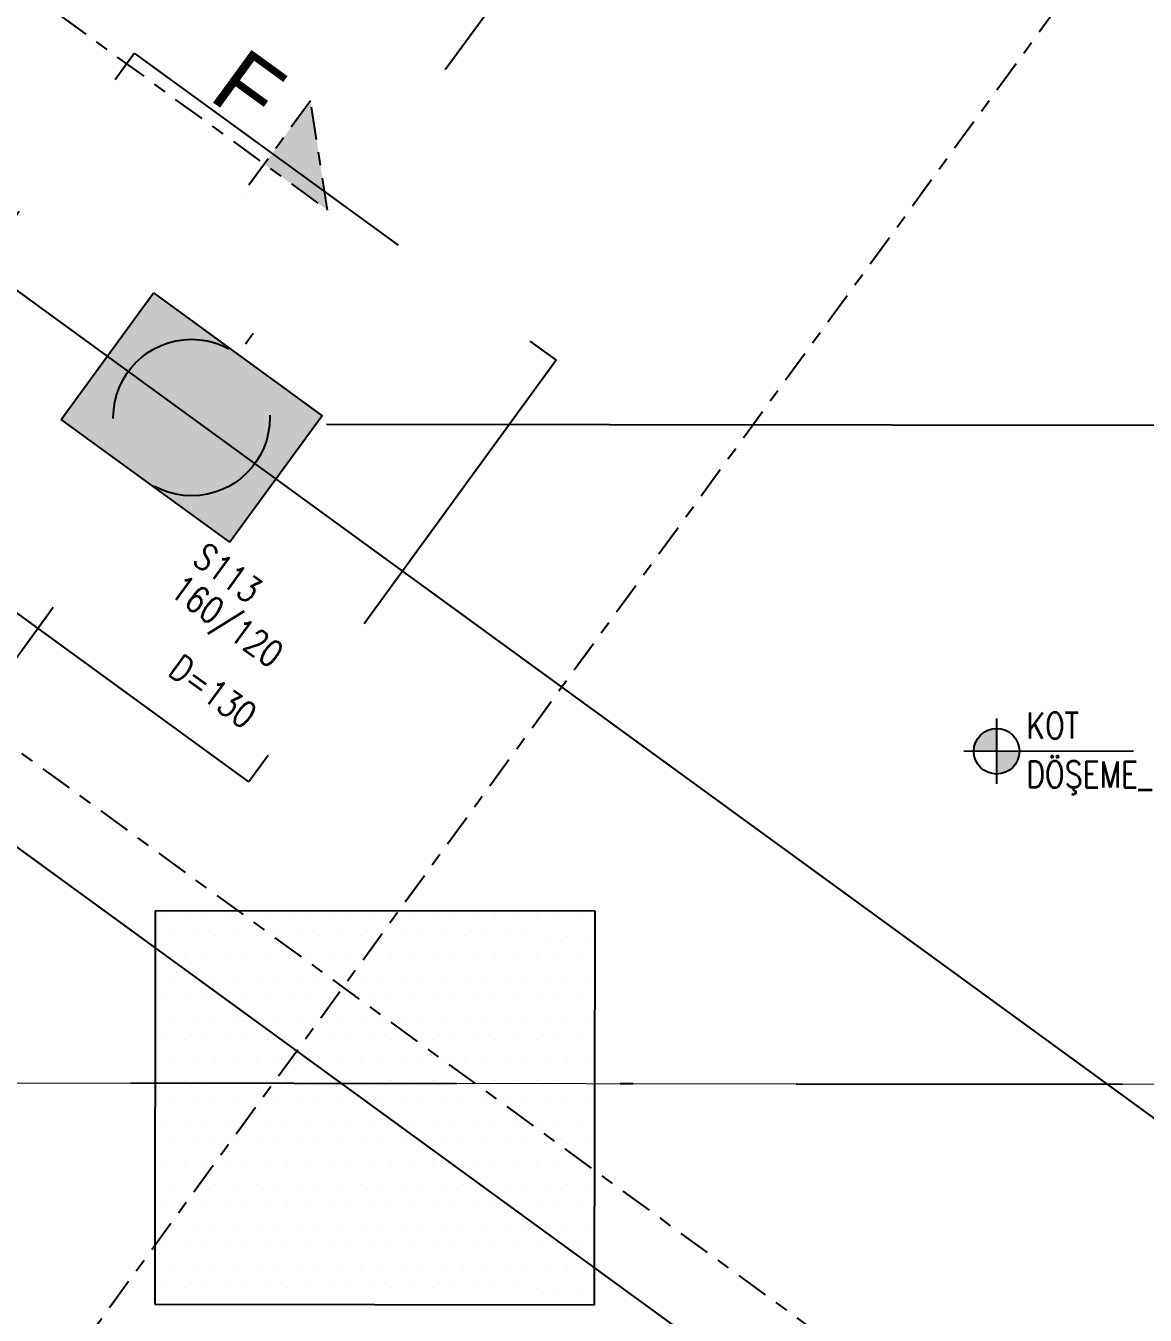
# Model space of a CAD drawing. Header units: millimetres. Extents: x 400382 to 401267, y 4543945 to 4544126.
# Drawn here: x 400736.66 to 400745.24, y 4544028.24 to 4544038.13 of the extents above; entities that cross this region are included whole.
import ezdxf

# ---------------------------------------------------------------- set-up
doc = ezdxf.new("R2010")
doc.units = ezdxf.units.MM
for name, pattern in [('ACAD_ISO07W100', [3, 0, -3]), ('AKS', [3, 2.5, -0.25, 0, -0.25]), ('CENTER', [2, 1.25, -0.25, 0.25, -0.25]), ('DASHDOT2', [0.5, 0.25, -0.125, 0, -0.125]), ('HIDDEN', [0.375, 0.25, -0.125])]:
    doc.linetypes.add(name, pattern=pattern)
doc.layers.add('A-DETL', color=90, linetype='Continuous', lineweight=15)
for name, color, linetype in [('aks prota', 2, 'AKS'), ('kesit tarama prota', 252, 'Continuous'), ('kiriş prota', 6, 'Continuous'), ('kolon prota', 1, 'Continuous'), ('kolon tarama prota', 252, 'Continuous'), ('lkolon prota', 4, 'Continuous'), ('PRT-AL-TUNEL_EKSENI', 14, 'DASHDOT2'), ('skesit prota', 7, 'Continuous'), ('st-s_level (kot)', 6, 'Continuous'), ('st-s_levelmark (kot işareti)', 4, 'Continuous'), ('temel prota', 6, 'Continuous'), ('tkesit prota', 7, 'Continuous'), ('tkolon prota', 6, 'Continuous')]:
    doc.layers.add(name, color=color, linetype=linetype)
doc.styles.add('Arial', font='Arial.ttf')
doc.styles.add('OLCU', font='romanstw.shx')
doc.styles.add('tkolon', font='romanstw.shx')

msp = doc.modelspace()

# ---------------------------------------------------------------- hatches: boundary and pattern name
at = {"layer": 'kesit tarama prota'}
h = msp.add_hatch(color=256, dxfattribs=at)
h.dxf.hatch_style = 1
h.paths.add_polyline_path([(400738.83878, 4544037.54947), (400738.97047, 4544036.71122), (400738.4855, 4544037.0645)])
at = {"layer": 'kolon tarama prota'}
h = msp.add_hatch(color=256, dxfattribs=at)
h.dxf.hatch_style = 1
h.paths.add_polyline_path([(400803.72632, 4544009.33707), (400715.93468, 4544073.28909), (400690.79298, 4544038.77523), (400692.00541, 4544037.89203), (400705.8401, 4544027.81608), (400705.82967, 4544017.50939), (400720.00495, 4544017.49169), (400733.14296, 4544007.9252), (400805.78903, 4544007.83448)])
h.paths.add_polyline_path([(400733.45489, 4544009.92483), (400720.72959, 4544019.1908), (400707.52936, 4544019.20728), (400707.54135, 4544028.80376), (400693.46935, 4544039.05249), (400716.49142, 4544070.65657), (400799.97638, 4544009.84175)], flags=16)
h.paths.add_polyline_path([(400750.0006, 4544017.95423), (400750.00216, 4544019.20424), (400747.90215, 4544019.20686), (400747.90058, 4544017.95685), (400746.43136, 4544017.95869), (400746.4411, 4544025.75874), (400750.64986, 4544025.75349), (400750.6483, 4544024.50348), (400752.74831, 4544024.50085), (400752.74935, 4544025.75086), (400762.30539, 4544025.73893), (400762.30436, 4544024.48873), (400764.03966, 4544024.48656), (400764.03148, 4544017.93671), (400761.73966, 4544017.93957), (400761.74122, 4544019.18958), (400759.64121, 4544019.1922), (400759.63964, 4544017.94219)], flags=0)
h.paths.add_polyline_path([(400750.30098, 4544018.25386), (400750.30254, 4544019.50387), (400747.60252, 4544019.50724), (400747.60096, 4544018.25723), (400746.73174, 4544018.25832), (400746.74073, 4544025.45836), (400750.34948, 4544025.45386), (400750.34792, 4544024.20385), (400753.04794, 4544024.20048), (400753.0495, 4544025.45049), (400762.00554, 4544025.4393), (400762.00398, 4544024.1891), (400763.73928, 4544024.18693), (400763.73185, 4544018.23709), (400762.04004, 4544018.2392), (400762.0416, 4544019.48921), (400759.34158, 4544019.49258), (400759.34002, 4544018.24257)], flags=0)
h.paths.add_polyline_path([(400728.48066, 4544057.22162), (400728.23818, 4544057.39825), (400729.41578, 4544059.01483), (400729.65826, 4544058.83819)], flags=0)
h = msp.add_hatch(color=256, dxfattribs=at)
h.dxf.hatch_style = 1
h.paths.add_polyline_path([(400737.63542, 4544036.07756), (400738.92868, 4544035.13548), (400738.22213, 4544034.16553), (400736.92886, 4544035.10761)])
at = {"layer": 'st-s_levelmark (kot işareti)'}
h = msp.add_hatch(color=256, dxfattribs=at)
h.paths.add_polyline_path([(400744.09716, 4544032.7383, 0.4142136), (400743.92194, 4544032.56352), (400744.09694, 4544032.5633)])
h.paths.add_polyline_path([(400744.27194, 4544032.56308), (400744.09694, 4544032.5633), (400744.09672, 4544032.3883, 0.4142136)])

# ---------------------------------------------------------------- linework, layer by layer
at = {"layer": 'A-DETL', "color": 1, "lineweight": 5}
msp.add_line((400664.53233, 4544030.11107), (400820.25627, 4544029.91659), dxfattribs=at)
at = {"layer": 'aks prota', "ltscale": 10}
for p, q in [((400778.08581, 4544005.86906), (400702.65004, 4544060.82042)), ((400772.21628, 4544005.87639), (400700.61869, 4544058.03182)), ((400722.14844, 4544013.45978), (400749.64538, 4544051.20685)), ((400729.82769, 4544007.86582), (400757.32463, 4544045.61289)), ((400824.16231, 4544034.96176), (400660.96834, 4544035.16556))]:
    msp.add_line(p, q, dxfattribs=at)
at = {"layer": 'kiriş prota', "color": 3, "linetype": 'ACAD_ISO07W100', "ltscale": 5}
for p, q in [((400731.08829, 4544040.84683), (400737.63542, 4544036.07756)), ((400730.38173, 4544039.87689), (400736.92886, 4544035.10761))]:
    msp.add_line(p, q, dxfattribs=at)
at = {"layer": 'kolon prota', "color": 1}
for p, q in [((400736.92886, 4544035.10761), (400737.63542, 4544036.07756)), ((400737.63542, 4544036.07756), (400738.92868, 4544035.13548)), ((400738.22213, 4544034.16553), (400736.92886, 4544035.10761)), ((400738.92868, 4544035.13548), (400738.22213, 4544034.16553))]:
    msp.add_line(p, q, dxfattribs=at)
at = {"layer": 'kolon prota', "color": 5, "linetype": 'HIDDEN', "ltscale": 5}
msp.add_circle((400737.92827, 4544035.12191), 0.6, dxfattribs=at)
at = {"layer": 'kolon tarama prota', "color": 2, "linetype": 'Continuous'}
for p, q in [((400737.71535, 4544031.30924), (400737.71535, 4544031.30924)), ((400737.8741, 4544031.30904), (400737.8741, 4544031.30904)), ((400738.03285, 4544031.30884), (400738.03285, 4544031.30884)), ((400738.1916, 4544031.30864), (400738.1916, 4544031.30864)), ((400738.35035, 4544031.30844), (400738.35035, 4544031.30844)), ((400738.5091, 4544031.30825), (400738.5091, 4544031.30825)), ((400738.66785, 4544031.30805), (400738.66785, 4544031.30805)), ((400738.82661, 4544031.30785), (400738.82661, 4544031.30785)), ((400738.98536, 4544031.30765), (400738.98536, 4544031.30765)), ((400739.14411, 4544031.30745), (400739.14411, 4544031.30745)), ((400739.30286, 4544031.30725), (400739.30286, 4544031.30725)), ((400739.46161, 4544031.30706), (400739.46161, 4544031.30706)), ((400739.62036, 4544031.30686), (400739.62036, 4544031.30686)), ((400739.77911, 4544031.30666), (400739.77911, 4544031.30666)), ((400739.93786, 4544031.30646), (400739.93786, 4544031.30646)), ((400740.09661, 4544031.30626), (400740.09661, 4544031.30626)), ((400740.25537, 4544031.30606), (400740.25537, 4544031.30606)), ((400740.41412, 4544031.30587), (400740.41412, 4544031.30587)), ((400740.57287, 4544031.30567), (400740.57287, 4544031.30567)), ((400740.73162, 4544031.30547), (400740.73162, 4544031.30547)), ((400740.89037, 4544031.30527), (400740.89037, 4544031.30527)), ((400737.79453, 4544031.15039), (400737.79453, 4544031.15039)), ((400737.95328, 4544031.15019), (400737.95328, 4544031.15019)), ((400738.11203, 4544031.14999), (400738.11203, 4544031.14999)), ((400738.27078, 4544031.14979), (400738.27078, 4544031.14979)), ((400738.42953, 4544031.14959), (400738.42953, 4544031.14959)), ((400738.58828, 4544031.1494), (400738.58828, 4544031.1494)), ((400738.74703, 4544031.1492), (400738.74703, 4544031.1492)), ((400738.90578, 4544031.149), (400738.90578, 4544031.149)), ((400739.06453, 4544031.1488), (400739.06453, 4544031.1488)), ((400739.22328, 4544031.1486), (400739.22328, 4544031.1486)), ((400739.38204, 4544031.1484), (400739.38204, 4544031.1484)), ((400739.54079, 4544031.14821), (400739.54079, 4544031.14821)), ((400739.69954, 4544031.14801), (400739.69954, 4544031.14801)), ((400739.85829, 4544031.14781), (400739.85829, 4544031.14781)), ((400740.01704, 4544031.14761), (400740.01704, 4544031.14761)), ((400740.17579, 4544031.14741), (400740.17579, 4544031.14741)), ((400740.33454, 4544031.14721), (400740.33454, 4544031.14721)), ((400740.49329, 4544031.14702), (400740.49329, 4544031.14702)), ((400740.65204, 4544031.14682), (400740.65204, 4544031.14682)), ((400740.8108, 4544031.14662), (400740.8108, 4544031.14662)), ((400740.96955, 4544031.14642), (400740.96955, 4544031.14642)), ((400737.71495, 4544030.99173), (400737.71495, 4544030.99173)), ((400737.8737, 4544030.99154), (400737.8737, 4544030.99154)), ((400738.03245, 4544030.99134), (400738.03245, 4544030.99134)), ((400738.1912, 4544030.99114), (400738.1912, 4544030.99114)), ((400738.34996, 4544030.99094), (400738.34996, 4544030.99094)), ((400738.50871, 4544030.99074), (400738.50871, 4544030.99074)), ((400738.66746, 4544030.99055), (400738.66746, 4544030.99055)), ((400738.82621, 4544030.99035), (400738.82621, 4544030.99035)), ((400738.98496, 4544030.99015), (400738.98496, 4544030.99015)), ((400739.14371, 4544030.98995), (400739.14371, 4544030.98995)), ((400739.30246, 4544030.98975), (400739.30246, 4544030.98975)), ((400739.46121, 4544030.98955), (400739.46121, 4544030.98955)), ((400739.61996, 4544030.98936), (400739.61996, 4544030.98936)), ((400739.77872, 4544030.98916), (400739.77872, 4544030.98916)), ((400739.93747, 4544030.98896), (400739.93747, 4544030.98896)), ((400740.09622, 4544030.98876), (400740.09622, 4544030.98876)), ((400740.25497, 4544030.98856), (400740.25497, 4544030.98856)), ((400740.41372, 4544030.98836), (400740.41372, 4544030.98836)), ((400740.57247, 4544030.98817), (400740.57247, 4544030.98817)), ((400740.73122, 4544030.98797), (400740.73122, 4544030.98797)), ((400740.88997, 4544030.98777), (400740.88997, 4544030.98777)), ((400737.79413, 4544030.83288), (400737.79413, 4544030.83288)), ((400737.95288, 4544030.83269), (400737.95288, 4544030.83269)), ((400738.11163, 4544030.83249), (400738.11163, 4544030.83249)), ((400738.27038, 4544030.83229), (400738.27038, 4544030.83229)), ((400738.42913, 4544030.83209), (400738.42913, 4544030.83209)), ((400738.58788, 4544030.83189), (400738.58788, 4544030.83189)), ((400738.74664, 4544030.8317), (400738.74664, 4544030.8317)), ((400738.90539, 4544030.8315), (400738.90539, 4544030.8315)), ((400739.06414, 4544030.8313), (400739.06414, 4544030.8313)), ((400739.22289, 4544030.8311), (400739.22289, 4544030.8311)), ((400739.38164, 4544030.8309), (400739.38164, 4544030.8309)), ((400739.54039, 4544030.8307), (400739.54039, 4544030.8307)), ((400739.69914, 4544030.83051), (400739.69914, 4544030.83051)), ((400739.85789, 4544030.83031), (400739.85789, 4544030.83031)), ((400740.01664, 4544030.83011), (400740.01664, 4544030.83011)), ((400740.17539, 4544030.82991), (400740.17539, 4544030.82991)), ((400740.33415, 4544030.82971), (400740.33415, 4544030.82971)), ((400740.4929, 4544030.82951), (400740.4929, 4544030.82951)), ((400740.65165, 4544030.82932), (400740.65165, 4544030.82932)), ((400740.8104, 4544030.82912), (400740.8104, 4544030.82912)), ((400740.96915, 4544030.82892), (400740.96915, 4544030.82892)), ((400737.71456, 4544030.67423), (400737.71456, 4544030.67423)), ((400737.87331, 4544030.67403), (400737.87331, 4544030.67403)), ((400738.03206, 4544030.67384), (400738.03206, 4544030.67384)), ((400738.19081, 4544030.67364), (400738.19081, 4544030.67364)), ((400738.34956, 4544030.67344), (400738.34956, 4544030.67344)), ((400738.50831, 4544030.67324), (400738.50831, 4544030.67324)), ((400738.66706, 4544030.67304), (400738.66706, 4544030.67304)), ((400738.82581, 4544030.67284), (400738.82581, 4544030.67284)), ((400738.98456, 4544030.67265), (400738.98456, 4544030.67265)), ((400739.14331, 4544030.67245), (400739.14331, 4544030.67245)), ((400739.30207, 4544030.67225), (400739.30207, 4544030.67225)), ((400739.46082, 4544030.67205), (400739.46082, 4544030.67205)), ((400739.61957, 4544030.67185), (400739.61957, 4544030.67185)), ((400739.77832, 4544030.67166), (400739.77832, 4544030.67166)), ((400739.93707, 4544030.67146), (400739.93707, 4544030.67146)), ((400740.09582, 4544030.67126), (400740.09582, 4544030.67126)), ((400740.25457, 4544030.67106), (400740.25457, 4544030.67106)), ((400740.41332, 4544030.67086), (400740.41332, 4544030.67086)), ((400740.57207, 4544030.67066), (400740.57207, 4544030.67066)), ((400740.73083, 4544030.67047), (400740.73083, 4544030.67047)), ((400740.88958, 4544030.67027), (400740.88958, 4544030.67027)), ((400737.79373, 4544030.51538), (400737.79373, 4544030.51538)), ((400737.95248, 4544030.51518), (400737.95248, 4544030.51518)), ((400738.11123, 4544030.51499), (400738.11123, 4544030.51499)), ((400738.26999, 4544030.51479), (400738.26999, 4544030.51479)), ((400738.42874, 4544030.51459), (400738.42874, 4544030.51459)), ((400738.58749, 4544030.51439), (400738.58749, 4544030.51439)), ((400738.74624, 4544030.51419), (400738.74624, 4544030.51419)), ((400738.90499, 4544030.51399), (400738.90499, 4544030.51399)), ((400739.06374, 4544030.5138), (400739.06374, 4544030.5138)), ((400739.22249, 4544030.5136), (400739.22249, 4544030.5136)), ((400739.38124, 4544030.5134), (400739.38124, 4544030.5134)), ((400739.53999, 4544030.5132), (400739.53999, 4544030.5132)), ((400739.69875, 4544030.513), (400739.69875, 4544030.513)), ((400739.8575, 4544030.51281), (400739.8575, 4544030.51281)), ((400740.01625, 4544030.51261), (400740.01625, 4544030.51261)), ((400740.175, 4544030.51241), (400740.175, 4544030.51241)), ((400740.33375, 4544030.51221), (400740.33375, 4544030.51221)), ((400740.4925, 4544030.51201), (400740.4925, 4544030.51201)), ((400740.65125, 4544030.51181), (400740.65125, 4544030.51181)), ((400740.81, 4544030.51162), (400740.81, 4544030.51162)), ((400740.96875, 4544030.51142), (400740.96875, 4544030.51142)), ((400737.71416, 4544030.35673), (400737.71416, 4544030.35673)), ((400737.87291, 4544030.35653), (400737.87291, 4544030.35653)), ((400738.03166, 4544030.35633), (400738.03166, 4544030.35633)), ((400738.19041, 4544030.35614), (400738.19041, 4544030.35614)), ((400738.34916, 4544030.35594), (400738.34916, 4544030.35594)), ((400738.50791, 4544030.35574), (400738.50791, 4544030.35574)), ((400738.66666, 4544030.35554), (400738.66666, 4544030.35554)), ((400738.82542, 4544030.35534), (400738.82542, 4544030.35534)), ((400738.98417, 4544030.35514), (400738.98417, 4544030.35514)), ((400739.14292, 4544030.35495), (400739.14292, 4544030.35495)), ((400739.30167, 4544030.35475), (400739.30167, 4544030.35475)), ((400739.46042, 4544030.35455), (400739.46042, 4544030.35455)), ((400739.61917, 4544030.35435), (400739.61917, 4544030.35435)), ((400739.77792, 4544030.35415), (400739.77792, 4544030.35415)), ((400739.93667, 4544030.35395), (400739.93667, 4544030.35395)), ((400740.09542, 4544030.35376), (400740.09542, 4544030.35376)), ((400740.25418, 4544030.35356), (400740.25418, 4544030.35356)), ((400740.41293, 4544030.35336), (400740.41293, 4544030.35336)), ((400740.57168, 4544030.35316), (400740.57168, 4544030.35316)), ((400740.73043, 4544030.35296), (400740.73043, 4544030.35296)), ((400740.88918, 4544030.35277), (400740.88918, 4544030.35277)), ((400737.79334, 4544030.19788), (400737.79334, 4544030.19788)), ((400737.95209, 4544030.19768), (400737.95209, 4544030.19768)), ((400738.11084, 4544030.19748), (400738.11084, 4544030.19748)), ((400738.26959, 4544030.19729), (400738.26959, 4544030.19729)), ((400738.42834, 4544030.19709), (400738.42834, 4544030.19709)), ((400738.58709, 4544030.19689), (400738.58709, 4544030.19689)), ((400738.74584, 4544030.19669), (400738.74584, 4544030.19669)), ((400738.90459, 4544030.19649), (400738.90459, 4544030.19649)), ((400739.06334, 4544030.19629), (400739.06334, 4544030.19629)), ((400739.2221, 4544030.1961), (400739.2221, 4544030.1961)), ((400739.38085, 4544030.1959), (400739.38085, 4544030.1959)), ((400739.5396, 4544030.1957), (400739.5396, 4544030.1957)), ((400739.69835, 4544030.1955), (400739.69835, 4544030.1955)), ((400739.8571, 4544030.1953), (400739.8571, 4544030.1953)), ((400740.01585, 4544030.1951), (400740.01585, 4544030.1951)), ((400740.1746, 4544030.19491), (400740.1746, 4544030.19491)), ((400740.33335, 4544030.19471), (400740.33335, 4544030.19471)), ((400740.4921, 4544030.19451), (400740.4921, 4544030.19451)), ((400740.65086, 4544030.19431), (400740.65086, 4544030.19431)), ((400740.80961, 4544030.19411), (400740.80961, 4544030.19411)), ((400740.96836, 4544030.19392), (400740.96836, 4544030.19392)), ((400737.71376, 4544030.03923), (400737.71376, 4544030.03923)), ((400737.87251, 4544030.03903), (400737.87251, 4544030.03903)), ((400738.03126, 4544030.03883), (400738.03126, 4544030.03883)), ((400738.19002, 4544030.03863), (400738.19002, 4544030.03863)), ((400738.34877, 4544030.03844), (400738.34877, 4544030.03844)), ((400738.50752, 4544030.03824), (400738.50752, 4544030.03824)), ((400738.66627, 4544030.03804), (400738.66627, 4544030.03804)), ((400738.82502, 4544030.03784), (400738.82502, 4544030.03784)), ((400738.98377, 4544030.03764), (400738.98377, 4544030.03764)), ((400739.14252, 4544030.03744), (400739.14252, 4544030.03744)), ((400739.30127, 4544030.03725), (400739.30127, 4544030.03725)), ((400739.46002, 4544030.03705), (400739.46002, 4544030.03705)), ((400739.61877, 4544030.03685), (400739.61877, 4544030.03685)), ((400739.77753, 4544030.03665), (400739.77753, 4544030.03665)), ((400739.93628, 4544030.03645), (400739.93628, 4544030.03645)), ((400740.09503, 4544030.03625), (400740.09503, 4544030.03625)), ((400740.25378, 4544030.03606), (400740.25378, 4544030.03606)), ((400740.41253, 4544030.03586), (400740.41253, 4544030.03586)), ((400740.57128, 4544030.03566), (400740.57128, 4544030.03566)), ((400740.73003, 4544030.03546), (400740.73003, 4544030.03546)), ((400740.88878, 4544030.03526), (400740.88878, 4544030.03526)), ((400737.79294, 4544029.88038), (400737.79294, 4544029.88038)), ((400737.95169, 4544029.88018), (400737.95169, 4544029.88018)), ((400738.11044, 4544029.87998), (400738.11044, 4544029.87998)), ((400738.26919, 4544029.87978), (400738.26919, 4544029.87978)), ((400738.42794, 4544029.87959), (400738.42794, 4544029.87959)), ((400738.58669, 4544029.87939), (400738.58669, 4544029.87939)), ((400738.74545, 4544029.87919), (400738.74545, 4544029.87919)), ((400738.9042, 4544029.87899), (400738.9042, 4544029.87899)), ((400739.06295, 4544029.87879), (400739.06295, 4544029.87879)), ((400739.2217, 4544029.87859), (400739.2217, 4544029.87859)), ((400739.38045, 4544029.8784), (400739.38045, 4544029.8784)), ((400739.5392, 4544029.8782), (400739.5392, 4544029.8782)), ((400739.69795, 4544029.878), (400739.69795, 4544029.878)), ((400739.8567, 4544029.8778), (400739.8567, 4544029.8778)), ((400740.01545, 4544029.8776), (400740.01545, 4544029.8776)), ((400740.17421, 4544029.8774), (400740.17421, 4544029.8774)), ((400740.33296, 4544029.87721), (400740.33296, 4544029.87721)), ((400740.49171, 4544029.87701), (400740.49171, 4544029.87701)), ((400740.65046, 4544029.87681), (400740.65046, 4544029.87681)), ((400740.80921, 4544029.87661), (400740.80921, 4544029.87661)), ((400740.96796, 4544029.87641), (400740.96796, 4544029.87641)), ((400737.71337, 4544029.72173), (400737.71337, 4544029.72173)), ((400737.87212, 4544029.72153), (400737.87212, 4544029.72153)), ((400738.03087, 4544029.72133), (400738.03087, 4544029.72133)), ((400738.18962, 4544029.72113), (400738.18962, 4544029.72113)), ((400738.34837, 4544029.72093), (400738.34837, 4544029.72093)), ((400738.50712, 4544029.72073), (400738.50712, 4544029.72073)), ((400738.66587, 4544029.72054), (400738.66587, 4544029.72054)), ((400738.82462, 4544029.72034), (400738.82462, 4544029.72034)), ((400738.98337, 4544029.72014), (400738.98337, 4544029.72014)), ((400739.14213, 4544029.71994), (400739.14213, 4544029.71994)), ((400739.30088, 4544029.71974), (400739.30088, 4544029.71974)), ((400739.45963, 4544029.71955), (400739.45963, 4544029.71955)), ((400739.61838, 4544029.71935), (400739.61838, 4544029.71935)), ((400739.77713, 4544029.71915), (400739.77713, 4544029.71915)), ((400739.93588, 4544029.71895), (400739.93588, 4544029.71895)), ((400740.09463, 4544029.71875), (400740.09463, 4544029.71875)), ((400740.25338, 4544029.71855), (400740.25338, 4544029.71855)), ((400740.41213, 4544029.71836), (400740.41213, 4544029.71836)), ((400740.57088, 4544029.71816), (400740.57088, 4544029.71816)), ((400740.72964, 4544029.71796), (400740.72964, 4544029.71796)), ((400740.88839, 4544029.71776), (400740.88839, 4544029.71776)), ((400737.79254, 4544029.56288), (400737.79254, 4544029.56288)), ((400737.95129, 4544029.56268), (400737.95129, 4544029.56268)), ((400738.11004, 4544029.56248), (400738.11004, 4544029.56248)), ((400738.2688, 4544029.56228), (400738.2688, 4544029.56228)), ((400738.42755, 4544029.56208), (400738.42755, 4544029.56208)), ((400738.5863, 4544029.56188), (400738.5863, 4544029.56188)), ((400738.74505, 4544029.56169), (400738.74505, 4544029.56169)), ((400738.9038, 4544029.56149), (400738.9038, 4544029.56149)), ((400739.06255, 4544029.56129), (400739.06255, 4544029.56129)), ((400739.2213, 4544029.56109), (400739.2213, 4544029.56109)), ((400739.38005, 4544029.56089), (400739.38005, 4544029.56089)), ((400739.5388, 4544029.5607), (400739.5388, 4544029.5607)), ((400739.69756, 4544029.5605), (400739.69756, 4544029.5605)), ((400739.85631, 4544029.5603), (400739.85631, 4544029.5603)), ((400740.01506, 4544029.5601), (400740.01506, 4544029.5601)), ((400740.17381, 4544029.5599), (400740.17381, 4544029.5599)), ((400740.33256, 4544029.5597), (400740.33256, 4544029.5597)), ((400740.49131, 4544029.55951), (400740.49131, 4544029.55951)), ((400740.65006, 4544029.55931), (400740.65006, 4544029.55931)), ((400740.80881, 4544029.55911), (400740.80881, 4544029.55911)), ((400740.96756, 4544029.55891), (400740.96756, 4544029.55891)), ((400737.71297, 4544029.40422), (400737.71297, 4544029.40422)), ((400737.87172, 4544029.40403), (400737.87172, 4544029.40403)), ((400738.03047, 4544029.40383), (400738.03047, 4544029.40383)), ((400738.18922, 4544029.40363), (400738.18922, 4544029.40363)), ((400738.34797, 4544029.40343), (400738.34797, 4544029.40343)), ((400738.50672, 4544029.40323), (400738.50672, 4544029.40323)), ((400738.66548, 4544029.40303), (400738.66548, 4544029.40303)), ((400738.82423, 4544029.40284), (400738.82423, 4544029.40284)), ((400738.98298, 4544029.40264), (400738.98298, 4544029.40264)), ((400739.14173, 4544029.40244), (400739.14173, 4544029.40244)), ((400739.30048, 4544029.40224), (400739.30048, 4544029.40224)), ((400739.45923, 4544029.40204), (400739.45923, 4544029.40204)), ((400739.61798, 4544029.40185), (400739.61798, 4544029.40185)), ((400739.77673, 4544029.40165), (400739.77673, 4544029.40165)), ((400739.93548, 4544029.40145), (400739.93548, 4544029.40145)), ((400740.09424, 4544029.40125), (400740.09424, 4544029.40125)), ((400740.25299, 4544029.40105), (400740.25299, 4544029.40105)), ((400740.41174, 4544029.40085), (400740.41174, 4544029.40085)), ((400740.57049, 4544029.40066), (400740.57049, 4544029.40066)), ((400740.72924, 4544029.40046), (400740.72924, 4544029.40046)), ((400740.88799, 4544029.40026), (400740.88799, 4544029.40026)), ((400737.79215, 4544029.24537), (400737.79215, 4544029.24537)), ((400737.9509, 4544029.24518), (400737.9509, 4544029.24518)), ((400738.10965, 4544029.24498), (400738.10965, 4544029.24498)), ((400738.2684, 4544029.24478), (400738.2684, 4544029.24478)), ((400738.42715, 4544029.24458), (400738.42715, 4544029.24458)), ((400738.5859, 4544029.24438), (400738.5859, 4544029.24438)), ((400738.74465, 4544029.24418), (400738.74465, 4544029.24418)), ((400738.9034, 4544029.24399), (400738.9034, 4544029.24399)), ((400739.06215, 4544029.24379), (400739.06215, 4544029.24379)), ((400739.22091, 4544029.24359), (400739.22091, 4544029.24359)), ((400739.37966, 4544029.24339), (400739.37966, 4544029.24339)), ((400739.53841, 4544029.24319), (400739.53841, 4544029.24319)), ((400739.69716, 4544029.24299), (400739.69716, 4544029.24299)), ((400739.85591, 4544029.2428), (400739.85591, 4544029.2428)), ((400740.01466, 4544029.2426), (400740.01466, 4544029.2426)), ((400740.17341, 4544029.2424), (400740.17341, 4544029.2424)), ((400740.33216, 4544029.2422), (400740.33216, 4544029.2422)), ((400740.49091, 4544029.242), (400740.49091, 4544029.242)), ((400740.64967, 4544029.24181), (400740.64967, 4544029.24181)), ((400740.80842, 4544029.24161), (400740.80842, 4544029.24161)), ((400740.96717, 4544029.24141), (400740.96717, 4544029.24141)), ((400737.71257, 4544029.08672), (400737.71257, 4544029.08672)), ((400737.87132, 4544029.08652), (400737.87132, 4544029.08652)), ((400738.03007, 4544029.08633), (400738.03007, 4544029.08633)), ((400738.18883, 4544029.08613), (400738.18883, 4544029.08613)), ((400738.34758, 4544029.08593), (400738.34758, 4544029.08593)), ((400738.50633, 4544029.08573), (400738.50633, 4544029.08573)), ((400738.66508, 4544029.08553), (400738.66508, 4544029.08553)), ((400738.82383, 4544029.08533), (400738.82383, 4544029.08533)), ((400738.98258, 4544029.08514), (400738.98258, 4544029.08514)), ((400739.14133, 4544029.08494), (400739.14133, 4544029.08494)), ((400739.30008, 4544029.08474), (400739.30008, 4544029.08474)), ((400739.45883, 4544029.08454), (400739.45883, 4544029.08454)), ((400739.61759, 4544029.08434), (400739.61759, 4544029.08434)), ((400739.77634, 4544029.08414), (400739.77634, 4544029.08414)), ((400739.93509, 4544029.08395), (400739.93509, 4544029.08395)), ((400740.09384, 4544029.08375), (400740.09384, 4544029.08375)), ((400740.25259, 4544029.08355), (400740.25259, 4544029.08355)), ((400740.41134, 4544029.08335), (400740.41134, 4544029.08335)), ((400740.57009, 4544029.08315), (400740.57009, 4544029.08315)), ((400740.72884, 4544029.08296), (400740.72884, 4544029.08296)), ((400740.88759, 4544029.08276), (400740.88759, 4544029.08276)), ((400737.79175, 4544028.92787), (400737.79175, 4544028.92787)), ((400737.9505, 4544028.92767), (400737.9505, 4544028.92767)), ((400738.10925, 4544028.92748), (400738.10925, 4544028.92748)), ((400738.268, 4544028.92728), (400738.268, 4544028.92728)), ((400738.42675, 4544028.92708), (400738.42675, 4544028.92708)), ((400738.58551, 4544028.92688), (400738.58551, 4544028.92688)), ((400738.74426, 4544028.92668), (400738.74426, 4544028.92668)), ((400738.90301, 4544028.92648), (400738.90301, 4544028.92648)), ((400739.06176, 4544028.92629), (400739.06176, 4544028.92629)), ((400739.22051, 4544028.92609), (400739.22051, 4544028.92609)), ((400739.37926, 4544028.92589), (400739.37926, 4544028.92589)), ((400739.53801, 4544028.92569), (400739.53801, 4544028.92569)), ((400739.69676, 4544028.92549), (400739.69676, 4544028.92549)), ((400739.85551, 4544028.92529), (400739.85551, 4544028.92529)), ((400740.01426, 4544028.9251), (400740.01426, 4544028.9251)), ((400740.17302, 4544028.9249), (400740.17302, 4544028.9249)), ((400740.33177, 4544028.9247), (400740.33177, 4544028.9247)), ((400740.49052, 4544028.9245), (400740.49052, 4544028.9245)), ((400740.64927, 4544028.9243), (400740.64927, 4544028.9243)), ((400740.80802, 4544028.9241), (400740.80802, 4544028.9241)), ((400740.96677, 4544028.92391), (400740.96677, 4544028.92391)), ((400737.71218, 4544028.76922), (400737.71218, 4544028.76922)), ((400737.87093, 4544028.76902), (400737.87093, 4544028.76902)), ((400738.02968, 4544028.76882), (400738.02968, 4544028.76882)), ((400738.18843, 4544028.76863), (400738.18843, 4544028.76863)), ((400738.34718, 4544028.76843), (400738.34718, 4544028.76843)), ((400738.50593, 4544028.76823), (400738.50593, 4544028.76823)), ((400738.66468, 4544028.76803), (400738.66468, 4544028.76803)), ((400738.82343, 4544028.76783), (400738.82343, 4544028.76783)), ((400738.98218, 4544028.76763), (400738.98218, 4544028.76763)), ((400739.14094, 4544028.76744), (400739.14094, 4544028.76744)), ((400739.29969, 4544028.76724), (400739.29969, 4544028.76724)), ((400739.45844, 4544028.76704), (400739.45844, 4544028.76704)), ((400739.61719, 4544028.76684), (400739.61719, 4544028.76684)), ((400739.77594, 4544028.76664), (400739.77594, 4544028.76664)), ((400739.93469, 4544028.76644), (400739.93469, 4544028.76644)), ((400740.09344, 4544028.76625), (400740.09344, 4544028.76625)), ((400740.25219, 4544028.76605), (400740.25219, 4544028.76605)), ((400740.41094, 4544028.76585), (400740.41094, 4544028.76585)), ((400740.5697, 4544028.76565), (400740.5697, 4544028.76565)), ((400740.72845, 4544028.76545), (400740.72845, 4544028.76545)), ((400740.8872, 4544028.76525), (400740.8872, 4544028.76525)), ((400737.79135, 4544028.61037), (400737.79135, 4544028.61037)), ((400737.9501, 4544028.61017), (400737.9501, 4544028.61017)), ((400738.10886, 4544028.60997), (400738.10886, 4544028.60997)), ((400738.26761, 4544028.60977), (400738.26761, 4544028.60977)), ((400738.42636, 4544028.60958), (400738.42636, 4544028.60958)), ((400738.58511, 4544028.60938), (400738.58511, 4544028.60938)), ((400738.74386, 4544028.60918), (400738.74386, 4544028.60918)), ((400738.90261, 4544028.60898), (400738.90261, 4544028.60898)), ((400739.06136, 4544028.60878), (400739.06136, 4544028.60878)), ((400739.22011, 4544028.60859), (400739.22011, 4544028.60859)), ((400739.37886, 4544028.60839), (400739.37886, 4544028.60839)), ((400739.53762, 4544028.60819), (400739.53762, 4544028.60819)), ((400739.69637, 4544028.60799), (400739.69637, 4544028.60799)), ((400739.85512, 4544028.60779), (400739.85512, 4544028.60779)), ((400740.01387, 4544028.60759), (400740.01387, 4544028.60759)), ((400740.17262, 4544028.6074), (400740.17262, 4544028.6074)), ((400740.33137, 4544028.6072), (400740.33137, 4544028.6072)), ((400740.49012, 4544028.607), (400740.49012, 4544028.607)), ((400740.64887, 4544028.6068), (400740.64887, 4544028.6068)), ((400740.80762, 4544028.6066), (400740.80762, 4544028.6066)), ((400740.96637, 4544028.6064), (400740.96637, 4544028.6064)), ((400737.71178, 4544028.45172), (400737.71178, 4544028.45172)), ((400737.87053, 4544028.45152), (400737.87053, 4544028.45152)), ((400738.02928, 4544028.45132), (400738.02928, 4544028.45132)), ((400738.18803, 4544028.45112), (400738.18803, 4544028.45112)), ((400738.34678, 4544028.45092), (400738.34678, 4544028.45092)), ((400738.50553, 4544028.45073), (400738.50553, 4544028.45073)), ((400738.66429, 4544028.45053), (400738.66429, 4544028.45053)), ((400738.82304, 4544028.45033), (400738.82304, 4544028.45033)), ((400738.98179, 4544028.45013), (400738.98179, 4544028.45013)), ((400739.14054, 4544028.44993), (400739.14054, 4544028.44993)), ((400739.29929, 4544028.44974), (400739.29929, 4544028.44974)), ((400739.45804, 4544028.44954), (400739.45804, 4544028.44954)), ((400739.61679, 4544028.44934), (400739.61679, 4544028.44934)), ((400739.77554, 4544028.44914), (400739.77554, 4544028.44914)), ((400739.93429, 4544028.44894), (400739.93429, 4544028.44894)), ((400740.09305, 4544028.44874), (400740.09305, 4544028.44874)), ((400740.2518, 4544028.44855), (400740.2518, 4544028.44855)), ((400740.41055, 4544028.44835), (400740.41055, 4544028.44835)), ((400740.5693, 4544028.44815), (400740.5693, 4544028.44815)), ((400740.72805, 4544028.44795), (400740.72805, 4544028.44795)), ((400740.8868, 4544028.44775), (400740.8868, 4544028.44775))]:
    msp.add_line(p, q, dxfattribs=at)
at = {"layer": 'PRT-AL-TUNEL_EKSENI', "ltscale": 10}
msp.add_line((400660.96204, 4544030.11553), (400824.15601, 4544029.91172), dxfattribs=at)
at = {"layer": 'skesit prota', "linetype": 'CENTER', "ltscale": 0.2}
for p, q in [((400702.23926, 4544063.46816), (400738.97047, 4544036.71122)), ((400699.44465, 4544059.6318), (400747.72085, 4544024.46489)), ((400699.44465, 4544059.6318), (400747.72085, 4544024.46489)), ((400755.90468, 4544053.83686), (400717.41796, 4544001.00333)), ((400738.83878, 4544037.54947), (400738.30886, 4544036.82201)), ((400738.97047, 4544036.71122), (400738.83878, 4544037.54947))]:
    msp.add_line(p, q, dxfattribs=at)
at = {"layer": 'st-s_levelmark (kot işareti)'}
for p, q in [((400744.09725, 4544032.8133), (400744.09663, 4544032.3133)), ((400745.14695, 4544032.56199), (400743.84694, 4544032.56361))]:
    msp.add_line(p, q, dxfattribs=at)
msp.add_circle((400744.09694, 4544032.5633), 0.175, dxfattribs=at)
at = {"layer": 'temel prota', "linetype": 'HIDDEN', "ltscale": 10}
for p, q in [((400735.1341, 4544034.68293), (400737.48929, 4544037.91608)), ((400737.48929, 4544037.91608), (400740.72245, 4544035.56089)), ((400740.72245, 4544035.56089), (400738.36725, 4544032.32773)), ((400738.36725, 4544032.32773), (400735.1341, 4544034.68293))]:
    msp.add_line(p, q, dxfattribs=at)
at = {"layer": 'temel prota'}
for p, q in [((400737.64923, 4544031.34098), (400737.64547, 4544028.32434)), ((400741.01985, 4544031.33677), (400737.64923, 4544031.34098)), ((400741.01608, 4544028.32013), (400741.01985, 4544031.33677)), ((400737.64547, 4544028.32434), (400741.01608, 4544028.32013))]:
    msp.add_line(p, q, dxfattribs=at)

# ---------------------------------------------------------------- texts
at = {"layer": 'lkolon prota', "style": 'tkolon', "width": 0.8}
msp.add_text('160/120', height=0.200002, rotation=323.928447, dxfattribs=at).set_placement((400737.74734, 4544033.76778))
at = {"layer": 'st-s_level (kot)', "color": 6, "style": 'OLCU', "width": 0.8}
for tag, p, rotation in [('D=130', (400737.73561, 4544033.15789), 323.928447), ('KOT', (400744.32377, 4544032.66082), 359.928449), ('DÖŞEME_KALINLIĞI', (400744.3233, 4544032.28671), 359.928449)]:
    msp.add_attdef(tag, p, '', height=0.2, rotation=rotation, dxfattribs=at)
at = {"layer": 'tkesit prota', "style": 'Arial'}
msp.add_text('F', height=0.5, rotation=323.928447, dxfattribs=at).set_placement((400738.04689, 4544037.56959))
at = {"layer": 'tkolon prota', "style": 'tkolon', "width": 0.8}
msp.add_text('S113', height=0.200002, rotation=323.928447, dxfattribs=at).set_placement((400737.92398, 4544034.01027))

doc.saveas('drawing.dxf')
